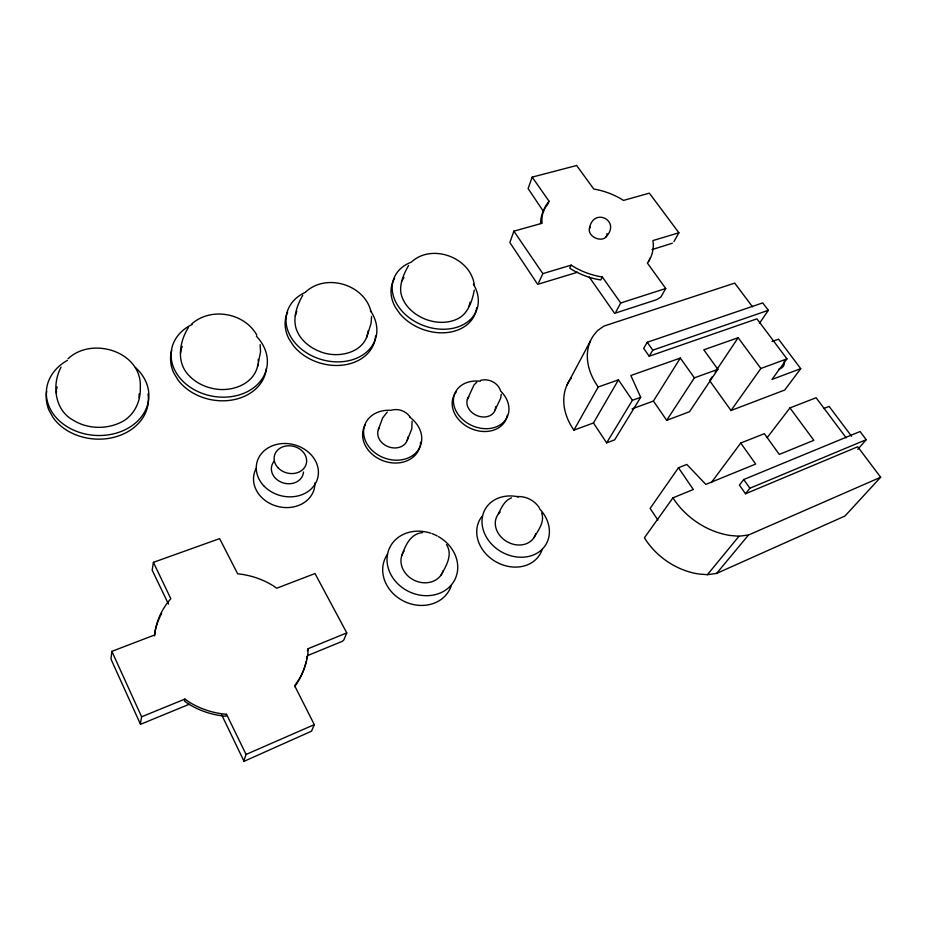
<?xml version="1.0" encoding="UTF-8"?>
<svg xmlns="http://www.w3.org/2000/svg" width="927" height="927" viewBox="0 0 927 927"><rect width="100%" height="100%" fill="white"/><g stroke="black" fill="none" stroke-linecap="round" stroke-linejoin="round"><path stroke-width="1.39" d="M368.112 330.846C365.829 352.967 337.892 359.05 320.163 351.634C309.664 347.637 300.047 339.885 296.258 329.015C292.631 317.694 297.022 305.192 302.77 295.319M168.459 604.068L152.167 570.163L153.418 562.341L219.629 538.622L237.671 573.801A77.219 70.44 8.2 0 1 272.874 585.551L276.709 588.216L315.006 573.546L346.779 632.898L308.135 648.691L307.938 653.141A77.219 70.44 8.2 0 1 294.612 685.679L314.299 724.636L311.507 731.183L243.65 761.496M371.588 316.397L371.078 323.338L366.663 337.486M257.973 364.114C254.925 384.589 230.626 392.781 212.55 388.413C202.492 386.339 193.036 380.939 186.651 372.851C176.42 359.769 180.07 340.684 188.32 327.637M258.274 359.27L258.309 361.715M154.496 635.934L154.879 632.573A77.022 70.313 8.1 0 1 159.919 616.872M61.043 367.15C51.692 384.52 54.566 409.989 72.932 420.012C86.64 428.703 104.751 429.641 119.49 422.979C133.291 417.162 140.881 402.341 140.29 387.66C142.468 351.843 92.213 335.887 68.1 358.737M153.418 562.341L170.811 598.726A77.219 70.44 8.2 0 0 155.238 630.441L154.728 634.937L111.877 651.357L111.008 658.668L111.622 660.557L140.498 724.323L189.293 704.253M501.264 394.23L500.65 398.274L495.192 409.78M474.288 290.105C472.191 301.066 468.181 313.871 457.289 319.015C447.486 323.674 435.98 323.094 425.957 319.444C415.794 315.528 406.478 308.181 402.341 297.857C397.776 286.976 403.199 274.948 408.598 265.435M56.466 391.101L56.396 393.199M140.417 723.616L141.611 716.791L111.877 651.357M180.498 353.511L181.228 349.375M257.648 366.524L260.545 351.82L260.139 344.589M184.936 699.074L184.485 701.055L188.529 703.941A77.022 70.313 8.1 0 0 225.956 716.223L226.536 714.277A77.219 70.44 8.2 0 1 188.992 701.959L184.936 699.074L141.611 716.791M56.524 389.525L57.126 386.953M469.027 306.327L470.012 302.202M295.354 315.748L296.802 311.414M226.536 714.277L246.061 754.451L243.824 760.893L221.657 714.775M378.378 429.595L382.631 417.926L387.312 412.028M307.37 650.731L308.135 648.691M181.356 348.679L182.248 346.385M407.231 440.29L411.82 428.761L412.098 421.229M673.929 241.646L678.877 232.77L649.363 193.152L623.477 200.417L620.406 198.505A58.494 41.101 25.4 0 0 593.778 189.05L576.629 165.504L532.191 177.127L528.112 188.587L543.709 211.831M532.191 177.127L549.062 201.252A58.494 41.101 25.4 0 0 541.901 220.452L542.098 223.256L513.882 231.171L509.85 242.515L537.66 284.357L577.556 272.225M346.779 632.898L343.79 640.012L342.376 641.287L307.949 655.447M549.062 201.252L547.718 204.346A58.343 41.078 25.4 0 0 540.557 223.534M467.359 399.41L473.94 385.041L476.814 382.133M401.843 555.377C405.366 545.586 410.522 533.477 422.608 532.643M538.691 282.665L542.84 273.639L571.183 265.122L574.381 267.15A58.494 41.101 25.4 0 0 602.33 276.976L620.731 302.978L615.957 311.773M571.183 265.122L569.734 268.135L572.921 270.163A58.343 41.078 25.4 0 0 600.8 279.954L602.33 276.976M589.41 228.691C592.898 206.605 621.507 220.475 606.084 236.837M441.067 575.053C446.13 566.038 453.071 554.833 446.501 544.601M401.97 281.182L403.94 277.416M566.942 385.099L590.453 340.951M593.442 422.979L606.64 442.863L632.388 400.302L618.436 379.873L593.442 422.979L573.894 430.128L598.228 386.976A62.781 46.489 29.8 0 1 593.454 335.551L597.544 330.568L604.033 326.049L734.705 283.106L752.504 306.779M678.877 232.77L652.898 240.58L653.257 243.372A58.494 41.101 25.4 0 1 647.394 263.059L665.725 288.517L660.719 297.254L656.409 299.757L614.613 313.326L589.329 277.138M759.422 323.43L768.344 310.302L762.724 302.897L647.243 342.26L643.674 348.343L649.19 356.211L756.93 318.842L786.953 358.865L771.971 379.433L800.719 368.656L778.553 339.189L772.029 341.53M533.882 537.776C538.216 530.325 544.937 522.144 541.681 512.909M649.19 356.211L652.793 350.151L768.344 310.302M680.325 358.077L653.408 401.055L666.698 420.302L694.381 377.845L680.325 358.077L630.835 375.505L640.684 397.289L614.659 439.838L606.64 442.863M711.936 376.965L709.549 380.533L731.021 410.522L784.74 390.024L800.719 368.656M715.111 372.202L738.159 337.718L760.858 368.482L731.021 410.522M738.159 337.718L703.79 349.815L717.88 369.328L689.491 411.739L666.698 420.302M846.2 437.857L816.096 397.729L789.955 407.926L813.848 440.313L779.306 454.415L764.335 433.674L740.743 443.036L755.69 464.056L705.829 484.404L686.803 464.439L678.471 467.753L650.128 508.402L657.915 520.128M678.471 467.753L693.326 489.514L672.944 497.834L644.416 537.787A63.233 48.899 36.1 0 0 699.19 574.045L707.428 574.682L716.594 573.431L844.972 516.015L880.65 477.254L857.718 446.756L745.517 493.767L739.433 485.088L743.755 479.526L860.059 431.53L866.224 439.676L857.799 449.352M711.322 482.596L740.743 443.036M767.255 437.544L789.955 407.926M745.517 493.767L749.885 488.239L866.224 439.676M571.275 378.1L569.908 379.78A60.185 45.829 30.2 0 0 573.894 430.128M707.428 574.682L738.993 536.223L748.506 535.006L880.65 477.254M716.594 573.431L748.506 535.006M305.84 291.82C326.339 272.886 364.763 284.589 371.067 311.82M191.796 323.917C210.846 306.814 244.519 312.758 256.814 335.134M511.484 497.869C504.195 500.58 501.217 508.286 497.892 514.659A21.402 17.683 30 0 0 508.344 542.399A21.402 17.683 30 0 0 535.783 533.558M246.061 754.451L314.299 724.636M823.894 408.483L829.12 406.408L851.554 436.223M672.33 243.233L651.994 249.606M760.858 368.482L786.953 358.865M632.087 408.853L653.408 401.055M632.388 400.302L640.684 397.289M694.381 377.845L717.88 369.328M598.228 386.976L618.436 379.873M620.731 302.978L665.725 288.517M391.148 410.255C398.216 408.089 406.408 411.148 410.36 417.393M480.487 380.429C488.332 378.077 497.625 382.538 500.418 390.29M516.999 496.617C525.76 495.91 534.497 500.395 539.282 507.718M738.993 536.223L730.43 535.505A66.072 49.78 35.4 0 1 672.944 497.834M647.243 342.26L652.793 350.151M743.755 479.526L749.885 488.239M513.882 231.171L542.84 273.639M474.415 285.84C471.542 257.729 431.959 242.781 411.31 262.132A44.276 33.372 20.7 0 0 398.633 306.837A44.276 33.372 20.7 0 0 456.64 327.347A44.276 33.372 20.7 0 0 473.373 284.102M139.108 393.987L139.12 397.613M306.153 661.345A77.022 70.313 8.1 0 1 294.659 686.617M160.464 615.725A77.022 70.313 8.1 0 1 161.634 613.465M307.011 656.409A77.022 70.313 8.1 0 1 306.628 658.877M476.64 307.776A44.137 33.337 20.7 0 1 445.748 332.677A44.137 33.337 20.7 0 1 399.943 313.813L395.423 307.347A44.137 33.337 20.7 0 1 394.566 278.367M370.406 310.661A46.176 35.863 16.4 0 1 355.701 358.587A46.176 35.863 16.4 0 1 293.604 341.078A46.176 35.863 16.4 0 1 305.412 292.329M375.597 335.991A46.014 35.817 16.3 0 1 342.758 365.122A46.014 35.817 16.3 0 1 293.407 345.701L288.969 338.911A46.014 35.817 16.3 0 1 287.637 312.051M256.385 336.223A48.459 38.471 10.7 0 1 248.726 390.951A48.459 38.471 10.7 0 1 180.278 378.425A48.459 38.471 10.7 0 1 192.132 324.462M266.35 368.564A48.297 38.413 10.7 0 1 230.07 400.325A48.297 38.413 10.7 0 1 178.169 380.197L173.824 373.036A48.297 38.413 10.7 0 1 171.738 350.313M784.161 360.846A11.796 8.308 32.8 0 1 778.981 369.027M135.435 367.509A51.321 41.112 3.9 0 1 130.777 426.536A51.321 41.112 3.9 0 1 57.312 418.83A51.321 41.112 3.9 0 1 67.37 360.383M147.984 393.987A51.136 41.031 3.8 0 1 113.731 437.347A51.136 41.031 3.8 0 1 53.106 417.625L48.911 410.082A51.136 41.031 3.8 0 1 46.698 391.252M650.024 258.042A58.343 41.078 25.4 0 1 648.518 261.611M607.011 233.534A9.351 6.57 25.4 0 1 596.293 238.378A9.351 6.57 25.4 0 1 590.186 227.161M303.511 472.005A16.246 13.638 14.4 0 1 282.179 482.573A16.246 13.638 14.4 0 1 274.183 461.194M314.566 487.532A31.008 26.188 14.2 0 1 275.446 505.794A31.008 26.188 14.2 0 1 256.119 468.483M314.983 482.863A31.008 26.188 14.2 0 1 314.763 486.385M495.644 406.698A14.878 11.75 24.6 0 1 477.625 415.864A14.878 11.75 24.6 0 1 468.795 396.698M507.278 415.261A28.656 22.665 24.6 0 1 470.29 428.251A28.656 22.665 24.6 0 1 456.385 391.715M500.441 390.858A28.737 22.7 24.6 0 1 495.632 427.092A28.737 22.7 24.6 0 1 454.554 407.509A28.737 22.7 24.6 0 1 480.279 381.252M407.834 437.057A15.388 12.549 20.7 0 1 389.073 447.023A15.388 12.549 20.7 0 1 379.363 427.637M420.116 445.829A29.618 24.206 20.7 0 1 383.036 460.731A29.618 24.206 20.7 0 1 365.076 425.041M420.58 442.214A29.618 24.206 20.7 0 1 420.383 444.404M409.699 417.104A29.71 24.241 20.7 0 1 410.487 456.849A29.71 24.241 20.7 0 1 365.586 441.09A29.71 24.241 20.7 0 1 390.232 410.267M542.225 549.294A34.716 28.853 30.1 0 1 496.49 562.133A34.716 28.853 30.1 0 1 482.028 516.327M539.491 508.726A35.122 29.015 30 0 1 531.739 555.586A35.122 29.015 30 0 1 482.712 527.822A35.122 29.015 30 0 1 518.633 496.907M498.587 513.732A21.402 17.683 30 0 1 500.198 512.04M451.379 585.308A35.852 31.031 26.1 0 1 404.068 601.322A35.852 31.031 26.1 0 1 387.521 554.149M438.517 536.652A36.28 31.228 26.1 0 1 443.801 591.229A36.28 31.228 26.1 0 1 387.764 566.223A36.28 31.228 26.1 0 1 430.846 533.234M432.167 533.697A36.28 31.228 26.1 0 1 437.289 535.98M443.268 570.592A22.109 19.027 26.1 0 1 413.905 580.128A22.109 19.027 26.1 0 1 404.137 550.974M263.65 485.678A31.379 26.35 14.4 0 0 316.617 481.229A31.379 26.35 14.4 0 0 281.75 443.616A31.379 26.35 14.4 0 0 263.65 485.678M278.158 467.903A16.419 13.72 14.6 0 0 305.783 465.25A16.419 13.72 14.6 0 0 287.173 445.841A16.419 13.72 14.6 0 0 278.158 467.903"/></g></svg>
